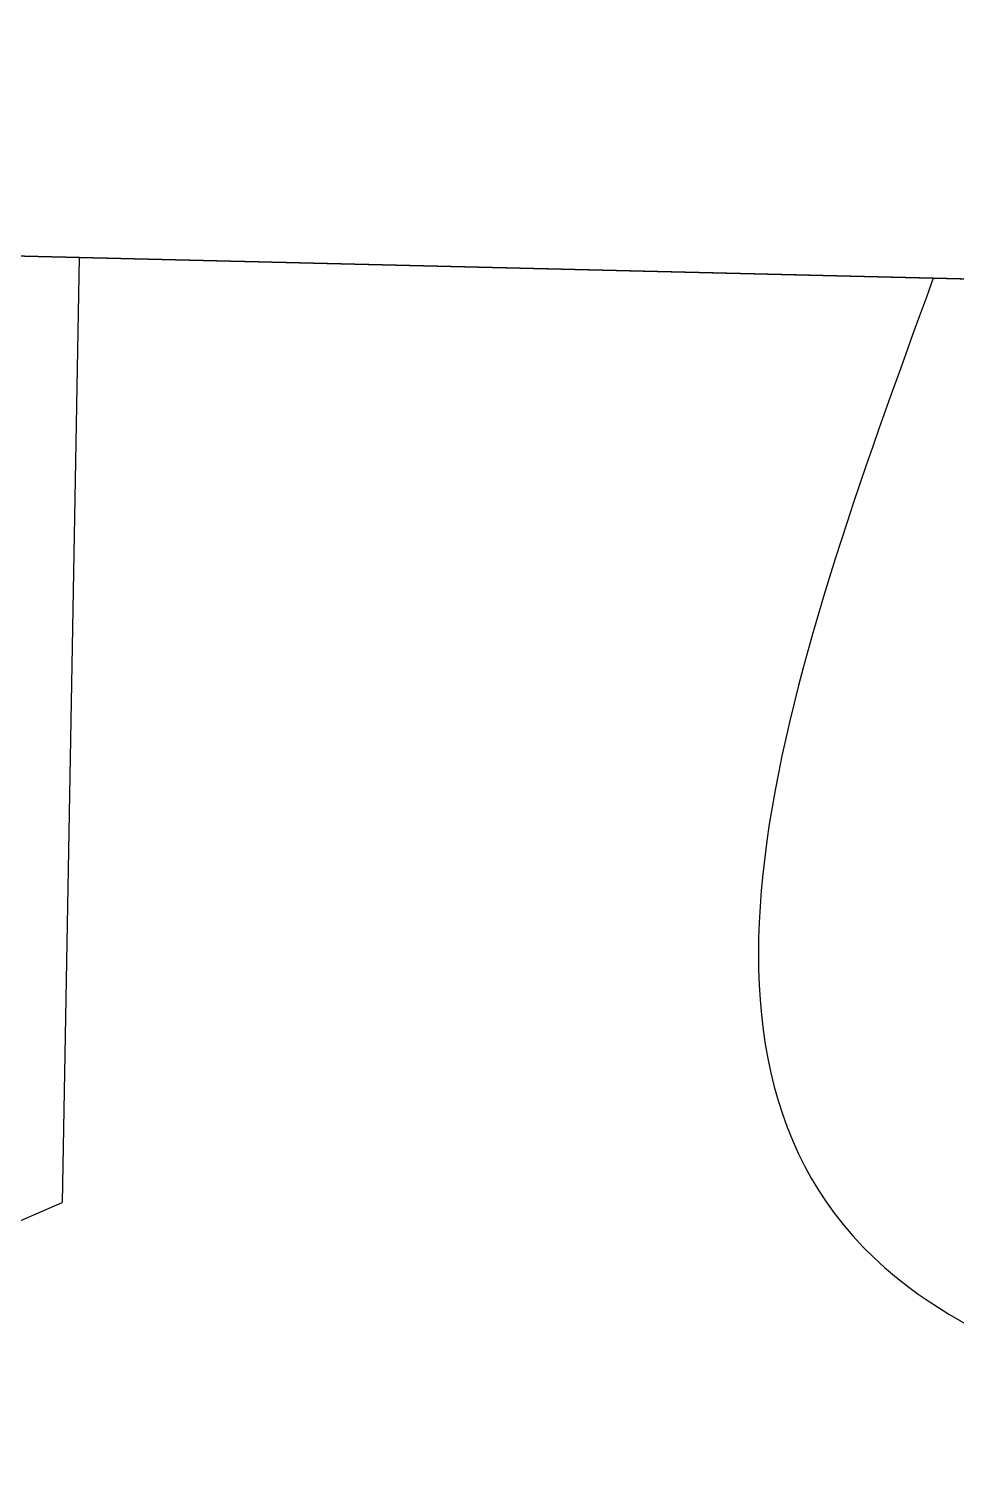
# Model space of a CAD drawing. Header units: millimetres. Extents: x 1418 to 1811, y 1796 to 1956.
# Drawn here: x 1485.739 to 1487.613, y 1821.851 to 1824.783 of the extents above; entities that cross this region are included whole.
import ezdxf

# ---------------------------------------------------------------- set-up
doc = ezdxf.new("R2010")
doc.units = ezdxf.units.MM
doc.layers.add('pisoexterno_ultrafino', color=9, linetype='Continuous', lineweight=30)
doc.layers.add('VEGETAIS', color=3, linetype='Continuous')

msp = doc.modelspace()

# ---------------------------------------------------------------- linework, layer by layer
at = {"layer": 'pisoexterno_ultrafino'}
msp.add_line((1466.8673, 1824.7832), (1516.133, 1823.584), dxfattribs=at)
at = {"layer": 'VEGETAIS'}
for q in [(1485.8058, 1822.4102), (1490.8526, 1824.1994)]:
    msp.add_line((1485.8403, 1824.3214), q, dxfattribs=at)
msp.add_spline([(1487.5668, 1824.2793), (1487.5171, 1822.2392), (1489.0361, 1822.2022), (1489.0594, 1823.1614), (1489.0794, 1823.981), (1489.0857, 1824.2424)], degree=3, dxfattribs=at)
msp.add_open_spline([(1484.2022, 1822.0397), (1484.2932, 1822.0286), (1484.8304, 1821.9981), (1485.357, 1822.217), (1485.8058, 1822.4102)], degree=3, knots=[19.712862, 19.712862, 19.712862, 19.712862, 20.001713, 21.423801, 21.423801, 21.423801, 21.423801], dxfattribs=at)

doc.saveas('drawing.dxf')
